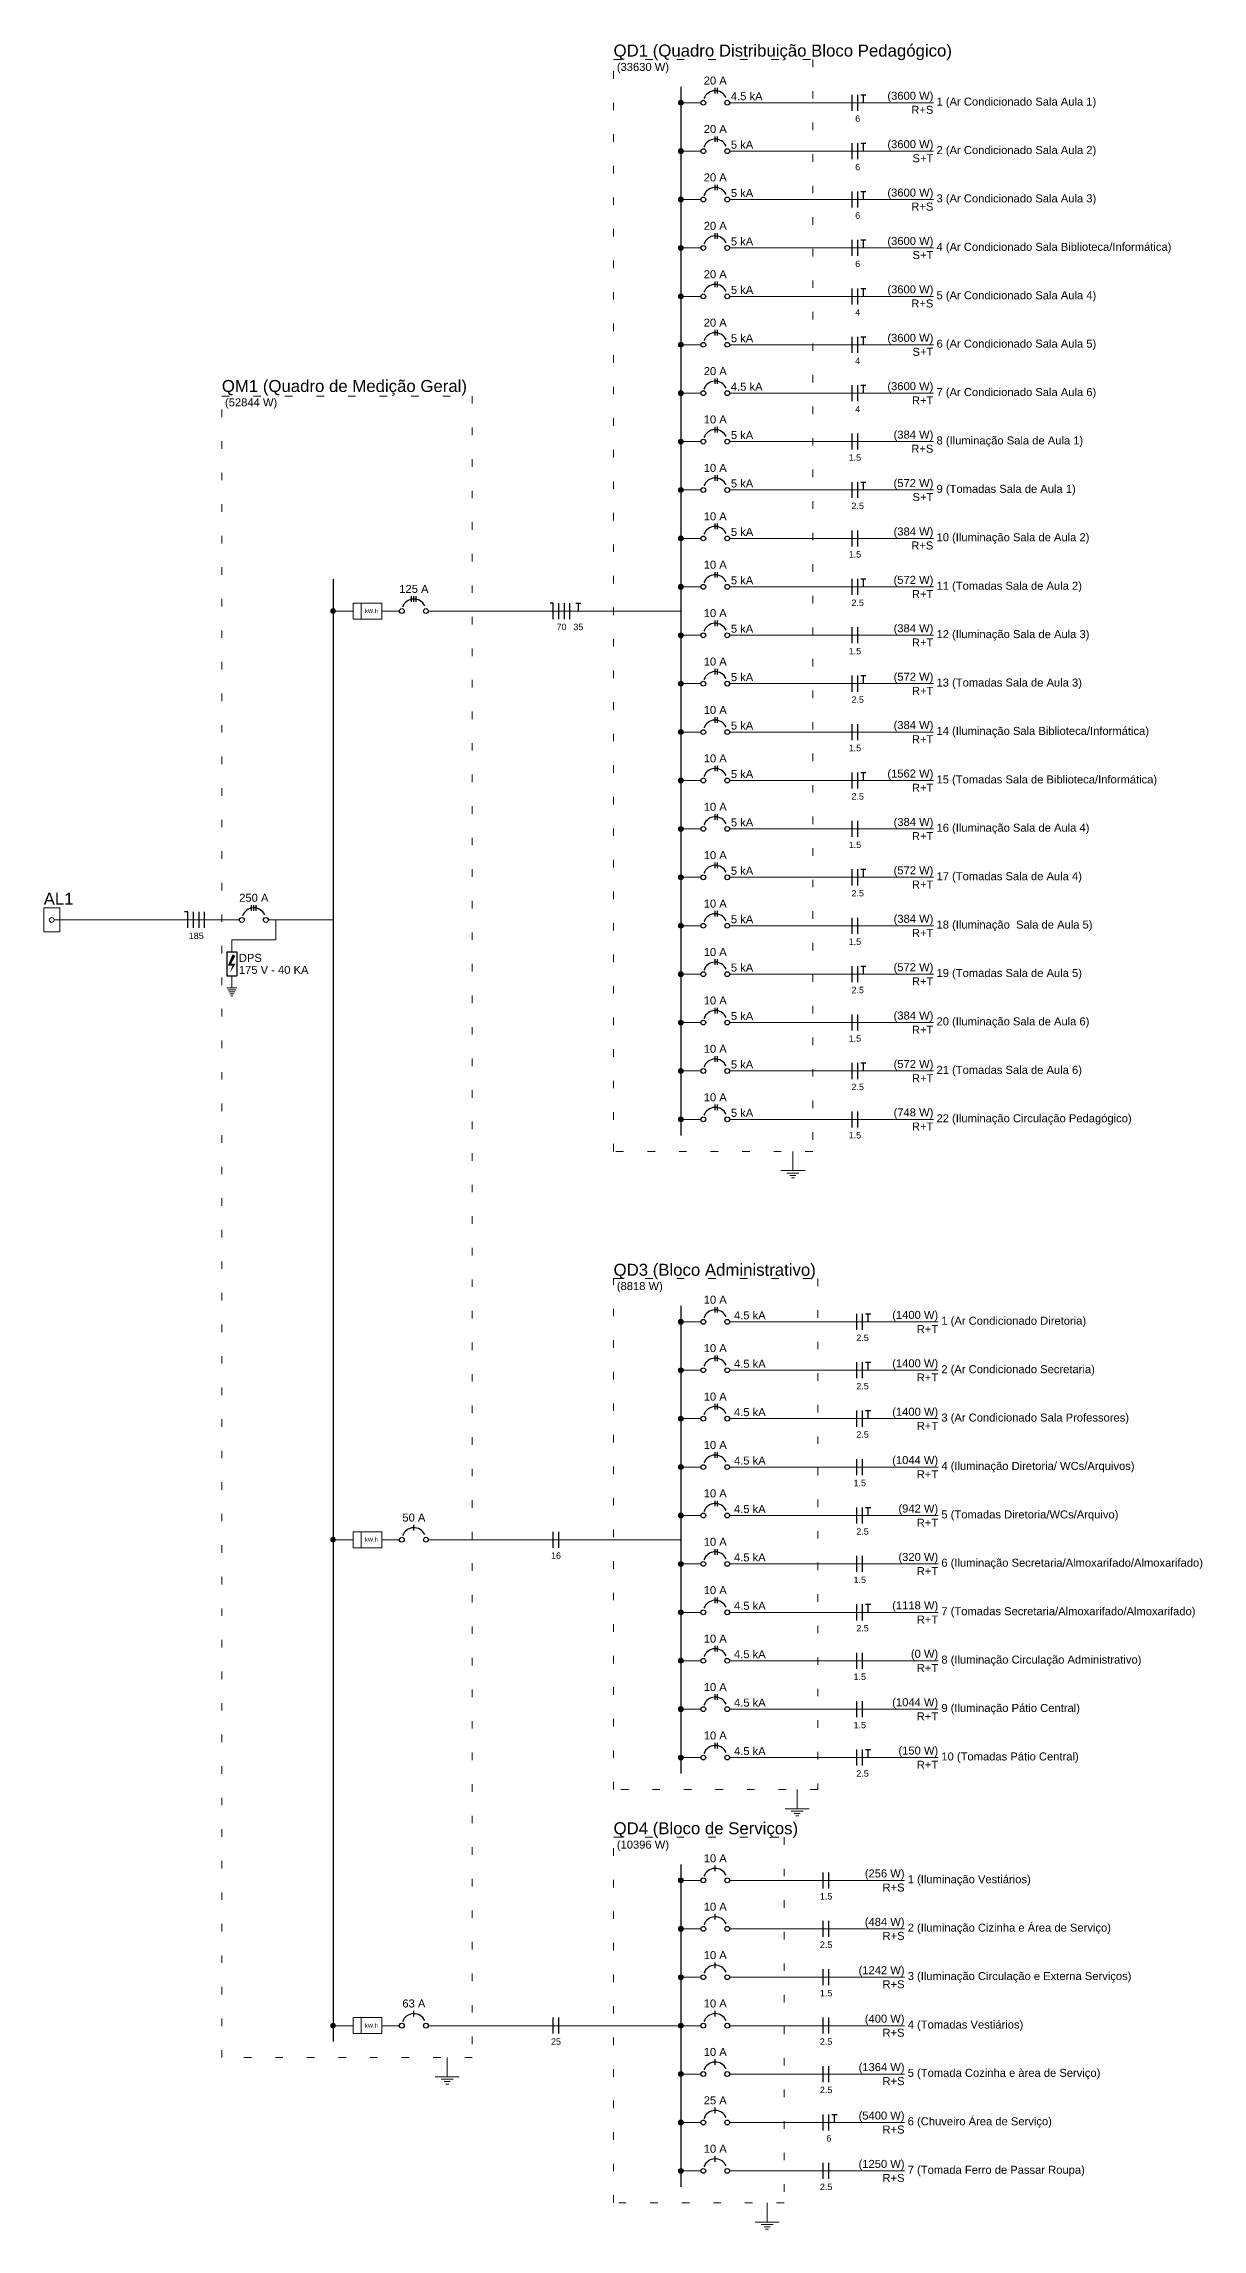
# Model space of a CAD drawing. Extents: x 175 to 700, y 53 to 250.
# Drawn here: x 612.88 to 628.21, y 171.83 to 200.75 of the extents above; entities that cross this region are included whole.
import ezdxf

# ---------------------------------------------------------------- set-up
doc = ezdxf.new("R2010")
doc.units = 0
doc.header["$LTSCALE"] = 2
doc.linetypes.add('DOT2', pattern=[3.175, 0, -3.175])
for name, color, linetype, lineweight in [('DI-Barramento', 6, 'CONTINUOUS', 30), ('DI-Disjuntor', 1, 'CONTINUOUS', 30), ('DI-Fios', 3, 'CONTINUOUS', 30), ('DI-Linhas do diagrama', 9, 'CONTINUOUS', 20), ('DI-Pontilhado', 7, 'CONTINUOUS', 20), ('DI-Textos do diagrama', 7, 'CONTINUOUS', 20), ('DI-Título do diagrama', 3, 'CONTINUOUS', 30)]:
    doc.layers.add(name, color=color, linetype=linetype, lineweight=lineweight)
doc.styles.add('Arial', font='arial.ttf')

msp = doc.modelspace()

# ---------------------------------------------------------------- hatches: boundary and pattern name
at = {"layer": 'DI-Textos do diagrama', "linetype": 'Continuous'}
msp.add_hatch(color=256, dxfattribs=at).paths.add_polyline_path([(615.378, 188.698), (615.415, 188.682), (615.362, 188.577), (615.42, 188.577), (615.341, 188.45), (615.378, 188.551), (615.317, 188.551), (615.378, 188.698)])

# ---------------------------------------------------------------- linework, layer by layer
at = {"layer": 'DI-Barramento', "linetype": 'Continuous'}
for p, q in [((621.311, 200.183), (621.311, 186.305)), ((616.71, 193.665), (616.71, 174.312)), ((621.311, 184.049), (621.311, 177.859)), ((621.311, 176.657), (621.311, 172.39))]:
    msp.add_line(p, q, dxfattribs=at)
at = {"layer": 'DI-Disjuntor', "linetype": 'Continuous'}
for p, q in [((621.766, 200.093), (621.766, 200.167)), ((621.798, 200.093), (621.798, 200.167)), ((621.766, 199.452), (621.766, 199.526)), ((621.798, 199.452), (621.798, 199.526)), ((621.766, 198.812), (621.766, 198.886)), ((621.798, 198.812), (621.798, 198.886)), ((621.766, 198.171), (621.766, 198.245)), ((621.798, 198.171), (621.798, 198.245)), ((621.766, 197.53), (621.766, 197.604)), ((621.798, 197.53), (621.798, 197.604)), ((621.766, 196.889), (621.766, 196.964)), ((621.798, 196.889), (621.798, 196.964)), ((621.766, 196.249), (621.766, 196.323)), ((621.798, 196.249), (621.798, 196.323)), ((621.766, 195.608), (621.766, 195.682)), ((621.798, 195.608), (621.798, 195.682)), ((621.766, 194.967), (621.766, 195.041)), ((621.798, 194.967), (621.798, 195.041)), ((621.766, 194.327), (621.766, 194.401)), ((621.798, 194.327), (621.798, 194.401)), ((621.766, 193.686), (621.766, 193.76)), ((621.798, 193.686), (621.798, 193.76)), ((617.747, 193.366), (617.747, 193.44)), ((617.779, 193.366), (617.779, 193.44)), ((617.811, 193.366), (617.811, 193.44)), ((621.766, 193.045), (621.766, 193.119)), ((621.798, 193.045), (621.798, 193.119)), ((621.766, 192.405), (621.766, 192.479)), ((621.798, 192.405), (621.798, 192.479)), ((621.766, 191.764), (621.766, 191.838)), ((621.798, 191.764), (621.798, 191.838)), ((621.766, 191.123), (621.766, 191.197)), ((621.798, 191.123), (621.798, 191.197)), ((621.766, 190.482), (621.766, 190.557)), ((621.798, 190.482), (621.798, 190.557)), ((621.766, 189.842), (621.766, 189.916)), ((621.798, 189.842), (621.798, 189.916)), ((615.629, 189.278), (615.629, 189.352)), ((615.661, 189.278), (615.661, 189.352)), ((615.693, 189.278), (615.693, 189.352)), ((621.766, 189.201), (621.766, 189.275)), ((621.798, 189.201), (621.798, 189.275)), ((615.304, 188.733), (615.436, 188.733)), ((615.304, 188.733), (615.304, 188.415)), ((615.436, 188.733), (615.436, 188.415)), ((621.766, 188.56), (621.766, 188.635)), ((621.798, 188.56), (621.798, 188.635)), ((615.304, 188.415), (615.436, 188.415)), ((621.766, 187.92), (621.766, 187.994)), ((621.798, 187.92), (621.798, 187.994)), ((621.766, 187.279), (621.766, 187.353)), ((621.798, 187.279), (621.798, 187.353)), ((621.766, 186.638), (621.766, 186.712)), ((621.798, 186.638), (621.798, 186.712)), ((621.766, 183.959), (621.766, 184.033)), ((621.798, 183.959), (621.798, 184.033)), ((621.766, 183.318), (621.766, 183.393)), ((621.798, 183.318), (621.798, 183.393)), ((621.766, 182.678), (621.766, 182.752)), ((621.798, 182.678), (621.798, 182.752)), ((621.766, 182.037), (621.766, 182.111)), ((621.798, 182.037), (621.798, 182.111)), ((621.766, 181.396), (621.766, 181.47)), ((621.798, 181.396), (621.798, 181.47)), ((617.779, 181.076), (617.779, 181.15)), ((621.766, 180.756), (621.766, 180.83)), ((621.798, 180.756), (621.798, 180.83)), ((621.766, 180.115), (621.766, 180.189)), ((621.798, 180.115), (621.798, 180.189)), ((621.766, 179.474), (621.766, 179.548)), ((621.798, 179.474), (621.798, 179.548)), ((621.766, 178.834), (621.766, 178.908)), ((621.798, 178.834), (621.798, 178.908)), ((621.766, 178.193), (621.766, 178.267)), ((621.798, 178.193), (621.798, 178.267)), ((621.766, 176.567), (621.766, 176.641)), ((621.766, 175.927), (621.766, 176.001)), ((621.766, 175.286), (621.766, 175.36)), ((617.779, 174.645), (617.779, 174.719)), ((621.766, 174.645), (621.766, 174.719)), ((621.766, 174.005), (621.766, 174.079)), ((621.766, 173.364), (621.766, 173.438)), ((621.766, 172.723), (621.766, 172.797))]:
    msp.add_line(p, q, dxfattribs=at)
for centre in [(621.608, 199.971), (621.925, 199.971), (621.608, 199.33), (621.925, 199.33), (621.608, 198.69), (621.925, 198.69), (621.608, 198.049), (621.925, 198.049), (621.608, 197.408), (621.925, 197.408), (621.608, 196.768), (621.925, 196.768), (621.608, 196.127), (621.925, 196.127), (621.608, 195.486), (621.925, 195.486), (621.608, 194.846), (621.925, 194.846), (621.608, 194.205), (621.925, 194.205), (621.608, 193.564), (621.925, 193.564), (617.62, 193.244), (617.938, 193.244), (621.608, 192.923), (621.925, 192.923), (621.608, 192.283), (621.925, 192.283), (621.608, 191.642), (621.925, 191.642), (621.608, 191.001), (621.925, 191.001), (621.608, 190.361), (621.925, 190.361), (621.608, 189.72), (621.925, 189.72), (615.502, 189.156), (615.82, 189.156), (621.608, 189.079), (621.925, 189.079), (621.608, 188.439), (621.925, 188.439), (621.608, 187.798), (621.925, 187.798), (621.608, 187.157), (621.925, 187.157), (621.608, 186.517), (621.925, 186.517), (621.608, 183.837), (621.925, 183.837), (621.608, 183.197), (621.925, 183.197), (621.608, 182.556), (621.925, 182.556), (621.608, 181.915), (621.925, 181.915), (621.608, 181.275), (621.925, 181.275), (617.62, 180.954), (617.938, 180.954), (621.608, 180.634), (621.925, 180.634), (621.608, 179.993), (621.925, 179.993), (621.608, 179.352), (621.925, 179.352), (621.608, 178.712), (621.925, 178.712), (621.608, 178.071), (621.925, 178.071), (621.608, 176.446), (621.925, 176.446), (621.608, 175.805), (621.925, 175.805), (621.608, 175.164), (621.925, 175.164), (617.62, 174.523), (617.938, 174.523), (621.608, 174.523), (621.925, 174.523), (621.608, 173.883), (621.925, 173.883), (621.608, 173.242), (621.925, 173.242), (621.608, 172.601), (621.925, 172.601)]:
    msp.add_circle(centre, 0.0318, dxfattribs=at)
for centre in [(621.766, 199.971), (621.766, 199.33), (621.766, 198.69), (621.766, 198.049), (621.766, 197.408), (621.766, 196.768), (621.766, 196.127), (621.766, 195.486), (621.766, 194.846), (621.766, 194.205), (621.766, 193.564), (617.779, 193.244), (621.766, 192.923), (621.766, 192.283), (621.766, 191.642), (621.766, 191.001), (621.766, 190.361), (621.766, 189.72), (615.661, 189.156), (621.766, 189.079), (621.766, 188.439), (621.766, 187.798), (621.766, 187.157), (621.766, 186.517), (621.766, 183.837), (621.766, 183.197), (621.766, 182.556), (621.766, 181.915), (621.766, 181.275), (617.779, 180.954), (621.766, 180.634), (621.766, 179.993), (621.766, 179.352), (621.766, 178.712), (621.766, 178.071), (621.766, 176.446), (621.766, 175.805), (621.766, 175.164), (617.779, 174.523), (621.766, 174.523), (621.766, 173.883), (621.766, 173.242), (621.766, 172.601)]:
    msp.add_arc(centre, 0.159, 25, 160, dxfattribs=at)
at = {"layer": 'DI-Fios', "linetype": 'Continuous'}
for p, q in [((623.577, 199.865), (623.577, 200.077)), ((623.651, 199.865), (623.651, 200.077)), ((623.692, 200.077), (623.759, 200.077)), ((623.726, 199.971), (623.726, 200.077)), ((623.577, 199.225), (623.577, 199.436)), ((623.651, 199.225), (623.651, 199.436)), ((623.692, 199.436), (623.759, 199.436)), ((623.726, 199.33), (623.726, 199.436)), ((623.577, 198.584), (623.577, 198.796)), ((623.651, 198.584), (623.651, 198.796)), ((623.692, 198.796), (623.759, 198.796)), ((623.726, 198.69), (623.726, 198.796)), ((623.577, 197.943), (623.577, 198.155)), ((623.651, 197.943), (623.651, 198.155)), ((623.692, 198.155), (623.759, 198.155)), ((623.726, 198.049), (623.726, 198.155)), ((623.577, 197.302), (623.577, 197.514)), ((623.651, 197.302), (623.651, 197.514)), ((623.692, 197.514), (623.759, 197.514)), ((623.726, 197.408), (623.726, 197.514)), ((623.577, 196.662), (623.577, 196.874)), ((623.651, 196.662), (623.651, 196.874)), ((623.692, 196.874), (623.759, 196.874)), ((623.726, 196.768), (623.726, 196.874)), ((623.577, 196.021), (623.577, 196.233)), ((623.651, 196.021), (623.651, 196.233)), ((623.692, 196.233), (623.759, 196.233)), ((623.726, 196.127), (623.726, 196.233)), ((623.577, 195.38), (623.577, 195.592)), ((623.651, 195.38), (623.651, 195.592)), ((623.577, 194.74), (623.577, 194.951)), ((623.651, 194.74), (623.651, 194.951)), ((623.692, 194.951), (623.759, 194.951)), ((623.726, 194.846), (623.726, 194.951)), ((623.577, 194.099), (623.577, 194.311)), ((623.651, 194.099), (623.651, 194.311)), ((623.577, 193.458), (623.577, 193.67)), ((623.651, 193.458), (623.651, 193.67)), ((623.692, 193.67), (623.759, 193.67)), ((623.726, 193.564), (623.726, 193.67)), ((619.622, 193.35), (619.58, 193.35)), ((619.622, 193.138), (619.622, 193.35)), ((619.696, 193.138), (619.696, 193.35)), ((619.77, 193.138), (619.77, 193.35)), ((619.844, 193.138), (619.844, 193.35)), ((619.922, 193.35), (619.989, 193.35)), ((619.955, 193.244), (619.955, 193.35)), ((623.577, 192.818), (623.577, 193.029)), ((623.651, 192.818), (623.651, 193.029)), ((623.577, 192.177), (623.577, 192.389)), ((623.651, 192.177), (623.651, 192.389)), ((623.692, 192.389), (623.759, 192.389)), ((623.726, 192.283), (623.726, 192.389)), ((623.577, 191.536), (623.577, 191.748)), ((623.651, 191.536), (623.651, 191.748)), ((623.577, 190.896), (623.577, 191.107)), ((623.651, 190.896), (623.651, 191.107)), ((623.692, 191.107), (623.759, 191.107)), ((623.726, 191.001), (623.726, 191.107)), ((623.577, 190.255), (623.577, 190.467)), ((623.651, 190.255), (623.651, 190.467)), ((623.577, 189.614), (623.577, 189.826)), ((623.651, 189.614), (623.651, 189.826)), ((623.692, 189.826), (623.759, 189.826)), ((623.726, 189.72), (623.726, 189.826)), ((614.788, 189.262), (614.745, 189.262)), ((614.788, 189.05), (614.788, 189.262)), ((614.862, 189.05), (614.862, 189.262)), ((614.936, 189.05), (614.936, 189.262)), ((615.01, 189.05), (615.01, 189.262)), ((623.577, 188.973), (623.577, 189.185)), ((623.651, 188.973), (623.651, 189.185)), ((623.577, 188.333), (623.577, 188.545)), ((623.651, 188.333), (623.651, 188.545)), ((623.692, 188.545), (623.759, 188.545)), ((623.726, 188.439), (623.726, 188.545)), ((623.577, 187.692), (623.577, 187.904)), ((623.651, 187.692), (623.651, 187.904)), ((623.577, 187.051), (623.577, 187.263)), ((623.651, 187.051), (623.651, 187.263)), ((623.692, 187.263), (623.759, 187.263)), ((623.726, 187.157), (623.726, 187.263)), ((623.577, 186.411), (623.577, 186.622)), ((623.651, 186.411), (623.651, 186.622)), ((623.641, 183.731), (623.641, 183.943)), ((623.715, 183.731), (623.715, 183.943)), ((623.755, 183.943), (623.823, 183.943)), ((623.789, 183.837), (623.789, 183.943)), ((623.641, 183.091), (623.641, 183.303)), ((623.715, 183.091), (623.715, 183.303)), ((623.755, 183.303), (623.823, 183.303)), ((623.789, 183.197), (623.789, 183.303)), ((623.641, 182.45), (623.641, 182.662)), ((623.715, 182.45), (623.715, 182.662)), ((623.755, 182.662), (623.823, 182.662)), ((623.789, 182.556), (623.789, 182.662)), ((623.641, 181.809), (623.641, 182.021)), ((623.715, 181.809), (623.715, 182.021)), ((623.641, 181.169), (623.641, 181.38)), ((623.715, 181.169), (623.715, 181.38)), ((623.755, 181.38), (623.823, 181.38)), ((623.789, 181.275), (623.789, 181.38)), ((619.622, 180.848), (619.622, 181.06)), ((619.696, 180.848), (619.696, 181.06)), ((623.641, 180.528), (623.641, 180.74)), ((623.715, 180.528), (623.715, 180.74)), ((623.641, 179.887), (623.641, 180.099)), ((623.715, 179.887), (623.715, 180.099)), ((623.755, 180.099), (623.823, 180.099)), ((623.789, 179.993), (623.789, 180.099)), ((623.641, 179.247), (623.641, 179.458)), ((623.715, 179.247), (623.715, 179.458)), ((623.641, 178.606), (623.641, 178.818)), ((623.715, 178.606), (623.715, 178.818)), ((623.641, 177.965), (623.641, 178.177)), ((623.715, 177.965), (623.715, 178.177)), ((623.755, 178.177), (623.823, 178.177)), ((623.789, 178.071), (623.789, 178.177)), ((623.196, 176.34), (623.196, 176.551)), ((623.27, 176.34), (623.27, 176.551)), ((623.196, 175.699), (623.196, 175.911)), ((623.27, 175.699), (623.27, 175.911)), ((623.196, 175.058), (623.196, 175.27)), ((623.27, 175.058), (623.27, 175.27)), ((619.622, 174.418), (619.622, 174.629)), ((619.696, 174.418), (619.696, 174.629)), ((623.196, 174.418), (623.196, 174.629)), ((623.27, 174.418), (623.27, 174.629)), ((623.196, 173.777), (623.196, 173.989)), ((623.27, 173.777), (623.27, 173.989)), ((623.196, 173.136), (623.196, 173.348)), ((623.27, 173.136), (623.27, 173.348)), ((623.31, 173.348), (623.378, 173.348)), ((623.344, 173.242), (623.344, 173.348)), ((623.196, 172.495), (623.196, 172.707)), ((623.27, 172.495), (623.27, 172.707))]:
    msp.add_line(p, q, dxfattribs=at)
at = {"layer": 'DI-Linhas do diagrama', "linetype": 'Continuous'}
for p, q in [((621.343, 199.971), (621.576, 199.971)), ((621.957, 199.971), (624.652, 199.971)), ((621.343, 199.33), (621.576, 199.33)), ((621.957, 199.33), (624.652, 199.33)), ((621.343, 198.69), (621.576, 198.69)), ((621.957, 198.69), (624.652, 198.69)), ((621.343, 198.049), (621.576, 198.049)), ((621.957, 198.049), (624.652, 198.049)), ((621.343, 197.408), (621.576, 197.408)), ((621.957, 197.408), (624.652, 197.408)), ((621.343, 196.768), (621.576, 196.768)), ((621.957, 196.768), (624.652, 196.768)), ((621.343, 196.127), (621.576, 196.127)), ((621.957, 196.127), (624.652, 196.127)), ((621.343, 195.486), (621.576, 195.486)), ((621.957, 195.486), (624.652, 195.486)), ((621.343, 194.846), (621.576, 194.846)), ((621.957, 194.846), (624.652, 194.846)), ((621.343, 194.205), (621.576, 194.205)), ((621.957, 194.205), (624.652, 194.205)), ((621.343, 193.564), (621.576, 193.564)), ((621.957, 193.564), (624.652, 193.564)), ((616.741, 193.244), (616.974, 193.244)), ((617.08, 193.138), (617.08, 193.35)), ((617.356, 193.244), (617.589, 193.244)), ((617.97, 193.244), (621.311, 193.244)), ((621.343, 192.923), (621.576, 192.923)), ((621.957, 192.923), (624.652, 192.923)), ((621.343, 192.283), (621.576, 192.283)), ((621.957, 192.283), (624.652, 192.283)), ((621.343, 191.642), (621.576, 191.642)), ((621.957, 191.642), (624.652, 191.642)), ((621.343, 191.001), (621.576, 191.001)), ((621.957, 191.001), (624.652, 191.001)), ((621.343, 190.361), (621.576, 190.361)), ((621.957, 190.361), (624.652, 190.361)), ((621.343, 189.72), (621.576, 189.72)), ((621.957, 189.72), (624.652, 189.72)), ((613.093, 189.315), (612.881, 189.315)), ((612.881, 189.315), (612.881, 188.997)), ((613.093, 188.997), (613.093, 189.315)), ((612.881, 188.997), (613.093, 188.997)), ((613.019, 189.156), (613.093, 189.156)), ((613.093, 189.156), (613.136, 189.156)), ((613.136, 189.156), (613.199, 189.156)), ((613.167, 189.156), (615.471, 189.156)), ((615.952, 188.891), (615.37, 188.891)), ((615.37, 188.891), (615.37, 188.733)), ((615.852, 189.156), (616.085, 189.156)), ((615.952, 189.156), (615.952, 188.891)), ((616.085, 189.156), (616.71, 189.156)), ((621.343, 189.079), (621.576, 189.079)), ((621.957, 189.079), (624.652, 189.079)), ((615.37, 188.415), (615.37, 188.256)), ((621.343, 188.439), (621.576, 188.439)), ((621.957, 188.439), (624.652, 188.439)), ((615.304, 188.256), (615.436, 188.256)), ((615.317, 188.23), (615.423, 188.23)), ((615.33, 188.203), (615.41, 188.203)), ((615.344, 188.177), (615.397, 188.177)), ((615.357, 188.15), (615.383, 188.15)), ((621.343, 187.798), (621.576, 187.798)), ((621.957, 187.798), (624.652, 187.798)), ((621.343, 187.157), (621.576, 187.157)), ((621.957, 187.157), (624.652, 187.157)), ((621.343, 186.517), (621.576, 186.517)), ((621.957, 186.517), (624.652, 186.517)), ((621.343, 183.837), (621.576, 183.837)), ((621.957, 183.837), (624.716, 183.837)), ((621.343, 183.197), (621.576, 183.197)), ((621.957, 183.197), (624.716, 183.197)), ((621.343, 182.556), (621.576, 182.556)), ((621.957, 182.556), (624.716, 182.556)), ((621.343, 181.915), (621.576, 181.915)), ((621.957, 181.915), (624.716, 181.915)), ((621.343, 181.275), (621.576, 181.275)), ((621.957, 181.275), (624.716, 181.275)), ((616.741, 180.954), (616.974, 180.954)), ((617.08, 180.848), (617.08, 181.06)), ((617.356, 180.954), (617.589, 180.954)), ((617.97, 180.954), (621.311, 180.954)), ((621.343, 180.634), (621.576, 180.634)), ((621.957, 180.634), (624.716, 180.634)), ((621.343, 179.993), (621.576, 179.993)), ((621.957, 179.993), (624.716, 179.993)), ((621.343, 179.352), (621.576, 179.352)), ((621.957, 179.352), (624.716, 179.352)), ((621.343, 178.712), (621.576, 178.712)), ((621.957, 178.712), (624.716, 178.712)), ((621.343, 178.071), (621.576, 178.071)), ((621.957, 178.071), (624.716, 178.071)), ((621.343, 176.446), (621.576, 176.446)), ((621.957, 176.446), (624.271, 176.446)), ((621.343, 175.805), (621.576, 175.805)), ((621.957, 175.805), (624.271, 175.805)), ((621.343, 175.164), (621.576, 175.164)), ((621.957, 175.164), (624.271, 175.164)), ((616.741, 174.523), (616.974, 174.523)), ((617.08, 174.418), (617.08, 174.629)), ((617.356, 174.523), (617.589, 174.523)), ((617.97, 174.523), (621.311, 174.523)), ((621.343, 174.523), (621.576, 174.523)), ((621.957, 174.523), (624.271, 174.523)), ((621.343, 173.883), (621.576, 173.883)), ((621.957, 173.883), (624.271, 173.883)), ((621.343, 173.242), (621.576, 173.242)), ((621.957, 173.242), (624.271, 173.242)), ((621.343, 172.601), (621.576, 172.601)), ((621.957, 172.601), (624.271, 172.601))]:
    msp.add_line(p, q, dxfattribs=at)
at = {"layer": 'DI-Linhas do diagrama', "linetype": 'Continuous', "const_width": 0.0318}
for points in [[(621.327, 199.971, 1), (621.295, 199.971, 1)], [(621.327, 199.33, 1), (621.295, 199.33, 1)], [(621.327, 198.69, 1), (621.295, 198.69, 1)], [(621.327, 198.049, 1), (621.295, 198.049, 1)], [(621.327, 197.408, 1), (621.295, 197.408, 1)], [(621.327, 196.768, 1), (621.295, 196.768, 1)], [(621.327, 196.127, 1), (621.295, 196.127, 1)], [(621.327, 195.486, 1), (621.295, 195.486, 1)], [(621.327, 194.846, 1), (621.295, 194.846, 1)], [(621.327, 194.205, 1), (621.295, 194.205, 1)], [(621.327, 193.564, 1), (621.295, 193.564, 1)], [(616.726, 193.244, 1), (616.694, 193.244, 1)], [(621.327, 192.923, 1), (621.295, 192.923, 1)], [(621.327, 192.283, 1), (621.295, 192.283, 1)], [(621.327, 191.642, 1), (621.295, 191.642, 1)], [(621.327, 191.001, 1), (621.295, 191.001, 1)], [(621.327, 190.361, 1), (621.295, 190.361, 1)], [(621.327, 189.72, 1), (621.295, 189.72, 1)], [(621.327, 189.079, 1), (621.295, 189.079, 1)], [(621.327, 188.439, 1), (621.295, 188.439, 1)], [(621.327, 187.798, 1), (621.295, 187.798, 1)], [(621.327, 187.157, 1), (621.295, 187.157, 1)], [(621.327, 186.517, 1), (621.295, 186.517, 1)], [(621.327, 183.837, 1), (621.295, 183.837, 1)], [(621.327, 183.197, 1), (621.295, 183.197, 1)], [(621.327, 182.556, 1), (621.295, 182.556, 1)], [(621.327, 181.915, 1), (621.295, 181.915, 1)], [(621.327, 181.275, 1), (621.295, 181.275, 1)], [(616.726, 180.954, 1), (616.694, 180.954, 1)], [(621.327, 180.634, 1), (621.295, 180.634, 1)], [(621.327, 179.993, 1), (621.295, 179.993, 1)], [(621.327, 179.352, 1), (621.295, 179.352, 1)], [(621.327, 178.712, 1), (621.295, 178.712, 1)], [(621.327, 178.071, 1), (621.295, 178.071, 1)], [(621.327, 176.446, 1), (621.295, 176.446, 1)], [(621.327, 175.805, 1), (621.295, 175.805, 1)], [(621.327, 175.164, 1), (621.295, 175.164, 1)], [(616.726, 174.523, 1), (616.694, 174.523, 1)], [(621.327, 174.523, 1), (621.295, 174.523, 1)], [(621.327, 173.883, 1), (621.295, 173.883, 1)], [(621.327, 173.242, 1), (621.295, 173.242, 1)], [(621.327, 172.601, 1), (621.295, 172.601, 1)]]:
    msp.add_lwpolyline(points, format="xyb", close=True, dxfattribs=at)
at = {"layer": 'DI-Linhas do diagrama', "linetype": 'Continuous'}
for points in [[(616.974, 193.138), (616.974, 193.35), (617.356, 193.35), (617.356, 193.138), (616.974, 193.138)], [(616.974, 180.848), (616.974, 181.06), (617.356, 181.06), (617.356, 180.848), (616.974, 180.848)], [(616.974, 174.418), (616.974, 174.629), (617.356, 174.629), (617.356, 174.418), (616.974, 174.418)]]:
    msp.add_lwpolyline(points, close=True, dxfattribs=at)
for centre in [(621.311, 199.971), (621.311, 199.33), (621.311, 198.69), (621.311, 198.049), (621.311, 197.408), (621.311, 196.768), (621.311, 196.127), (621.311, 195.486), (621.311, 194.846), (621.311, 194.205), (621.311, 193.564), (616.71, 193.244), (621.311, 192.923), (621.311, 192.283), (621.311, 191.642), (621.311, 191.001), (621.311, 190.361), (621.311, 189.72), (612.987, 189.156), (621.311, 189.079), (621.311, 188.439), (621.311, 187.798), (621.311, 187.157), (621.311, 186.517), (621.311, 183.837), (621.311, 183.197), (621.311, 182.556), (621.311, 181.915), (621.311, 181.275), (616.71, 180.954), (621.311, 180.634), (621.311, 179.993), (621.311, 179.352), (621.311, 178.712), (621.311, 178.071), (621.311, 176.446), (621.311, 175.805), (621.311, 175.164), (616.71, 174.523), (621.311, 174.523), (621.311, 173.883), (621.311, 173.242), (621.311, 172.601)]:
    msp.add_circle(centre, 0.0318, dxfattribs=at)
at = {"layer": 'DI-Pontilhado', "linetype": 'DOT2', "ltscale": 0.05}
for points in [[(620.421, 186.093), (620.421, 200.543), (623.058, 200.543), (623.058, 186.093), (620.421, 186.093)], [(615.238, 174.1), (615.238, 196.089), (618.552, 196.089), (618.552, 174.1), (615.238, 174.1)], [(620.421, 177.648), (620.421, 184.409), (623.122, 184.409), (623.122, 177.648), (620.421, 177.648)], [(620.421, 172.178), (620.421, 177.017), (622.677, 177.017), (622.677, 172.178), (620.421, 172.178)]]:
    msp.add_lwpolyline(points, close=True, dxfattribs=at)
at = {"layer": 'DI-Textos do diagrama', "linetype": 'Continuous'}
for p, q in [((622.795, 186.093), (622.795, 185.839)), ((622.636, 185.839), (622.954, 185.839)), ((622.715, 185.807), (622.874, 185.807)), ((622.755, 185.775), (622.834, 185.775)), ((622.775, 185.743), (622.815, 185.743)), ((622.852, 177.648), (622.852, 177.393)), ((622.693, 177.393), (623.011, 177.393)), ((622.772, 177.362), (622.931, 177.362)), ((622.812, 177.33), (622.892, 177.33)), ((622.832, 177.298), (622.872, 177.298)), ((618.062, 173.846), (618.38, 173.846)), ((618.221, 174.1), (618.221, 173.846)), ((618.141, 173.814), (618.3, 173.814)), ((618.181, 173.782), (618.261, 173.782)), ((618.201, 173.75), (618.241, 173.75)), ((622.452, 172.178), (622.452, 171.924)), ((622.293, 171.924), (622.61, 171.924)), ((622.372, 171.892), (622.531, 171.892)), ((622.412, 171.86), (622.491, 171.86)), ((622.432, 171.828), (622.471, 171.828))]:
    msp.add_line(p, q, dxfattribs=at)

# ---------------------------------------------------------------- texts
at = {"layer": 'DI-Linhas do diagrama', "char_height": 0.1059, "attachment_point": 7, "line_spacing_factor": 0.798, "style": 'Arial'}
for s, insert, width in [('DPS', (615.463, 188.6), 0.38124), ('175 V - 40 KA', (615.463, 188.441), 1.65204)]:
    msp.add_mtext(s, dxfattribs=dict(at, insert=insert, width=width))
at = {"layer": 'DI-Textos do diagrama', "line_spacing_factor": 0.798, "style": 'Arial'}
for s, insert, char_height, width, attachment_point in [('(33630 W)', (620.464, 200.36), 0.1059, 1.14372, 7), ('20 A', (621.766, 200.21), 0.1059, 0.50832, 8), ('4.5 kA', (621.973, 200.003), 0.1059, 0.76248, 7), ('(3600 W)', (624.652, 199.979), 0.1059, 1.01664, 9), ('R+S', (624.652, 199.823), 0.1059, 0.38124, 9), ('1 (Ar Condicionado Sala Aula 1)', (624.694, 199.901), 0.1059, 3.93948, 7), ('20 A', (621.766, 199.569), 0.1059, 0.50832, 8), ('6', (623.651, 199.717), 0.0847, 0.10166, 8), ('5 kA', (621.973, 199.362), 0.1059, 0.50832, 7), ('(3600 W)', (624.652, 199.338), 0.1059, 1.01664, 9), ('S+T', (624.652, 199.182), 0.1059, 0.38124, 9), ('2 (Ar Condicionado Sala Aula 2)', (624.694, 199.26), 0.1059, 3.93948, 7), ('20 A', (621.766, 198.928), 0.1059, 0.50832, 8), ('6', (623.651, 199.076), 0.0847, 0.10166, 8), ('5 kA', (621.973, 198.722), 0.1059, 0.50832, 7), ('(3600 W)', (624.652, 198.697), 0.1059, 1.01664, 9), ('3 (Ar Condicionado Sala Aula 3)', (624.694, 198.62), 0.1059, 3.93948, 7), ('6', (623.651, 198.436), 0.0847, 0.10166, 8), ('R+S', (624.652, 198.542), 0.1059, 0.38124, 9), ('20 A', (621.766, 198.288), 0.1059, 0.50832, 8), ('5 kA', (621.973, 198.081), 0.1059, 0.50832, 7), ('(3600 W)', (624.652, 198.057), 0.1059, 1.01664, 9), ('6', (623.651, 197.795), 0.0847, 0.10166, 8), ('S+T', (624.652, 197.901), 0.1059, 0.38124, 9), ('4 (Ar Condicionado Sala Biblioteca/Informática)', (624.694, 197.979), 0.1059, 5.97276, 7), ('20 A', (621.766, 197.647), 0.1059, 0.50832, 8), ('5 kA', (621.973, 197.44), 0.1059, 0.50832, 7), ('(3600 W)', (624.652, 197.416), 0.1059, 1.01664, 9), ('R+S', (624.652, 197.26), 0.1059, 0.38124, 9), ('5 (Ar Condicionado Sala Aula 4)', (624.694, 197.338), 0.1059, 3.93948, 7), ('20 A', (621.766, 197.006), 0.1059, 0.50832, 8), ('4', (623.651, 197.154), 0.0847, 0.10166, 8), ('5 kA', (621.973, 196.8), 0.1059, 0.50832, 7), ('(3600 W)', (624.652, 196.775), 0.1059, 1.01664, 9), ('S+T', (624.652, 196.62), 0.1059, 0.38124, 9), ('6 (Ar Condicionado Sala Aula 5)', (624.694, 196.698), 0.1059, 3.93948, 7), ('20 A', (621.766, 196.365), 0.1059, 0.50832, 8), ('4', (623.651, 196.514), 0.0847, 0.10166, 8), ('4.5 kA', (621.973, 196.159), 0.1059, 0.76248, 7), ('(3600 W)', (624.652, 196.135), 0.1059, 1.01664, 9), ('7 (Ar Condicionado Sala Aula 6)', (624.694, 196.057), 0.1059, 3.93948, 7), ('(52844 W)', (615.28, 195.921), 0.1059, 1.14372, 7), ('10 A', (621.766, 195.725), 0.1059, 0.50832, 8), ('4', (623.651, 195.873), 0.0847, 0.10166, 8), ('R+T', (624.652, 195.979), 0.1059, 0.38124, 9), ('5 kA', (621.973, 195.518), 0.1059, 0.50832, 7), ('(384 W)', (624.652, 195.494), 0.1059, 0.88956, 9), ('8 (Iluminação Sala de Aula 1)', (624.694, 195.416), 0.1059, 3.68532, 7), ('1.5', (623.614, 195.232), 0.0847, 0.30499, 8), ('R+S', (624.652, 195.338), 0.1059, 0.38124, 9), ('10 A', (621.766, 195.084), 0.1059, 0.50832, 8), ('5 kA', (621.973, 194.878), 0.1059, 0.50832, 7), ('(572 W)', (624.652, 194.853), 0.1059, 0.88956, 9), ('2.5', (623.651, 194.592), 0.0847, 0.30499, 8), ('S+T', (624.652, 194.698), 0.1059, 0.38124, 9), ('9 (Tomadas Sala de Aula 1)', (624.694, 194.776), 0.1059, 3.30408, 7), ('10 A', (621.766, 194.443), 0.1059, 0.50832, 8), ('5 kA', (621.973, 194.237), 0.1059, 0.50832, 7), ('(384 W)', (624.652, 194.212), 0.1059, 0.88956, 9), ('R+S', (624.652, 194.057), 0.1059, 0.38124, 9), ('10 (Iluminação Sala de Aula 2)', (624.694, 194.135), 0.1059, 3.8124, 7), ('10 A', (621.766, 193.803), 0.1059, 0.50832, 8), ('1.5', (623.614, 193.951), 0.0847, 0.30499, 8), ('125 A', (617.779, 193.482), 0.1059, 0.6354, 8), ('5 kA', (621.973, 193.596), 0.1059, 0.50832, 7), ('(572 W)', (624.652, 193.572), 0.1059, 0.88956, 9), ('R+T', (624.652, 193.416), 0.1059, 0.38124, 9), ('11 (Tomadas Sala de Aula 2)', (624.694, 193.494), 0.1059, 3.43116, 7), ('kW.h', (617.133, 193.218), 0.0529, 0.25416, 7), ('10 A', (621.766, 193.162), 0.1059, 0.50832, 8), ('2.5', (623.651, 193.31), 0.0847, 0.30499, 8), ('70', (619.733, 192.99), 0.0847, 0.20333, 8), ('35', (619.955, 192.99), 0.0847, 0.20333, 8), ('5 kA', (621.973, 192.956), 0.1059, 0.50832, 7), ('(384 W)', (624.652, 192.931), 0.1059, 0.88956, 9), ('12 (Iluminação Sala de Aula 3)', (624.694, 192.853), 0.1059, 3.8124, 7), ('1.5', (623.614, 192.67), 0.0847, 0.30499, 8), ('R+T', (624.652, 192.775), 0.1059, 0.38124, 9), ('10 A', (621.766, 192.521), 0.1059, 0.50832, 8), ('5 kA', (621.973, 192.315), 0.1059, 0.50832, 7), ('(572 W)', (624.652, 192.29), 0.1059, 0.88956, 9), ('13 (Tomadas Sala de Aula 3)', (624.694, 192.213), 0.1059, 3.43116, 7), ('2.5', (623.651, 192.029), 0.0847, 0.30499, 8), ('R+T', (624.652, 192.135), 0.1059, 0.38124, 9), ('10 A', (621.766, 191.881), 0.1059, 0.50832, 8), ('5 kA', (621.973, 191.674), 0.1059, 0.50832, 7), ('(384 W)', (624.652, 191.65), 0.1059, 0.88956, 9), ('R+T', (624.652, 191.494), 0.1059, 0.38124, 9), ('14 (Iluminação Sala Biblioteca/Informática)', (624.694, 191.572), 0.1059, 5.46444, 7), ('10 A', (621.766, 191.24), 0.1059, 0.50832, 8), ('1.5', (623.614, 191.388), 0.0847, 0.30499, 8), ('5 kA', (621.973, 191.033), 0.1059, 0.50832, 7), ('(1562 W)', (624.652, 191.009), 0.1059, 1.01664, 9), ('R+T', (624.652, 190.853), 0.1059, 0.38124, 9), ('15 (Tomadas Sala de Biblioteca/Informática)', (624.694, 190.931), 0.1059, 5.46444, 7), ('10 A', (621.766, 190.599), 0.1059, 0.50832, 8), ('2.5', (623.651, 190.747), 0.0847, 0.30499, 8), ('5 kA', (621.973, 190.393), 0.1059, 0.50832, 7), ('(384 W)', (624.652, 190.368), 0.1059, 0.88956, 9), ('R+T', (624.652, 190.213), 0.1059, 0.38124, 9), ('16 (Iluminação Sala de Aula 4)', (624.694, 190.291), 0.1059, 3.8124, 7), ('10 A', (621.766, 189.959), 0.1059, 0.50832, 8), ('1.5', (623.614, 190.107), 0.0847, 0.30499, 8), ('5 kA', (621.973, 189.752), 0.1059, 0.50832, 7), ('(572 W)', (624.652, 189.728), 0.1059, 0.88956, 9), ('17 (Tomadas Sala de Aula 4)', (624.694, 189.65), 0.1059, 3.43116, 7), ('250 A', (615.661, 189.395), 0.1059, 0.6354, 8), ('2.5', (623.651, 189.466), 0.0847, 0.30499, 8), ('R+T', (624.652, 189.572), 0.1059, 0.38124, 9), ('10 A', (621.766, 189.318), 0.1059, 0.50832, 8), ('5 kA', (621.973, 189.111), 0.1059, 0.50832, 7), ('(384 W)', (624.652, 189.087), 0.1059, 0.88956, 9), ('185', (614.899, 188.902), 0.0847, 0.30499, 8), ('1.5', (623.614, 188.825), 0.0847, 0.30499, 8), ('R+T', (624.652, 188.931), 0.1059, 0.38124, 9), ('18 (Iluminação  Sala de Aula 5)', (624.694, 189.009), 0.1059, 3.93948, 7), ('10 A', (621.766, 188.677), 0.1059, 0.50832, 8), ('5 kA', (621.973, 188.471), 0.1059, 0.50832, 7), ('(572 W)', (624.652, 188.446), 0.1059, 0.88956, 9), ('R+T', (624.652, 188.291), 0.1059, 0.38124, 9), ('19 (Tomadas Sala de Aula 5)', (624.694, 188.369), 0.1059, 3.43116, 7), ('10 A', (621.766, 188.036), 0.1059, 0.50832, 8), ('2.5', (623.651, 188.185), 0.0847, 0.30499, 8), ('5 kA', (621.973, 187.83), 0.1059, 0.50832, 7), ('(384 W)', (624.652, 187.806), 0.1059, 0.88956, 9), ('R+T', (624.652, 187.65), 0.1059, 0.38124, 9), ('20 (Iluminação Sala de Aula 6)', (624.694, 187.728), 0.1059, 3.8124, 7), ('10 A', (621.766, 187.396), 0.1059, 0.50832, 8), ('1.5', (623.614, 187.544), 0.0847, 0.30499, 8), ('5 kA', (621.973, 187.189), 0.1059, 0.50832, 7), ('(572 W)', (624.652, 187.165), 0.1059, 0.88956, 9), ('21 (Tomadas Sala de Aula 6)', (624.694, 187.087), 0.1059, 3.43116, 7), ('10 A', (621.766, 186.755), 0.1059, 0.50832, 8), ('2.5', (623.651, 186.903), 0.0847, 0.30499, 8), ('R+T', (624.652, 187.009), 0.1059, 0.38124, 9), ('5 kA', (621.973, 186.549), 0.1059, 0.50832, 7), ('(748 W)', (624.652, 186.524), 0.1059, 0.88956, 9), ('22 (Iluminação Circulação Pedagógico)', (624.694, 186.446), 0.1059, 4.70196, 7), ('1.5', (623.614, 186.263), 0.0847, 0.30499, 8), ('R+T', (624.652, 186.369), 0.1059, 0.38124, 9), ('(8818 W)', (620.464, 184.226), 0.1059, 1.01664, 7), ('10 A', (621.766, 184.076), 0.1059, 0.50832, 8), (' 4.5 kA', (621.973, 183.869), 0.1059, 0.88956, 7), ('(1400 W)', (624.716, 183.845), 0.1059, 1.01664, 9), ('2.5', (623.715, 183.583), 0.0847, 0.30499, 8), ('R+T', (624.716, 183.689), 0.1059, 0.38124, 9), ('1 (Ar Condicionado Diretoria)', (624.758, 183.767), 0.1059, 3.68532, 7), ('10 A', (621.766, 183.435), 0.1059, 0.50832, 8), (' 4.5 kA', (621.973, 183.228), 0.1059, 0.88956, 7), ('(1400 W)', (624.716, 183.204), 0.1059, 1.01664, 9), ('R+T', (624.716, 183.048), 0.1059, 0.38124, 9), ('2 (Ar Condicionado Secretaria)', (624.758, 183.126), 0.1059, 3.8124, 7), ('10 A', (621.766, 182.794), 0.1059, 0.50832, 8), ('2.5', (623.715, 182.943), 0.0847, 0.30499, 8), (' 4.5 kA', (621.973, 182.588), 0.1059, 0.88956, 7), ('(1400 W)', (624.716, 182.563), 0.1059, 1.01664, 9), ('R+T', (624.716, 182.408), 0.1059, 0.38124, 9), ('3 (Ar Condicionado Sala Professores)', (624.758, 182.486), 0.1059, 4.57488, 7), ('10 A', (621.766, 182.154), 0.1059, 0.50832, 8), ('2.5', (623.715, 182.302), 0.0847, 0.30499, 8), (' 4.5 kA', (621.973, 181.947), 0.1059, 0.88956, 7), ('(1044 W)', (624.716, 181.923), 0.1059, 1.01664, 9), ('4 (Iluminação Diretoria/ WCs/Arquivos)', (624.758, 181.845), 0.1059, 4.82904, 7), ('1.5', (623.678, 181.661), 0.0847, 0.30499, 8), ('R+T', (624.716, 181.767), 0.1059, 0.38124, 9), ('10 A', (621.766, 181.513), 0.1059, 0.50832, 8), (' 4.5 kA', (621.973, 181.306), 0.1059, 0.88956, 7), ('(942 W)', (624.716, 181.282), 0.1059, 0.88956, 9), ('50 A', (617.779, 181.193), 0.1059, 0.50832, 8), ('2.5', (623.715, 181.02), 0.0847, 0.30499, 8), ('R+T', (624.716, 181.126), 0.1059, 0.38124, 9), ('5 (Tomadas Diretoria/WCs/Arquivo)', (624.758, 181.204), 0.1059, 4.19364, 7), ('kW.h', (617.133, 180.928), 0.0529, 0.25416, 7), ('16', (619.659, 180.7), 0.0847, 0.20333, 8), ('10 A', (621.766, 180.872), 0.1059, 0.50832, 8), (' 4.5 kA', (621.973, 180.666), 0.1059, 0.88956, 7), ('(320 W)', (624.716, 180.641), 0.1059, 0.88956, 9), ('R+T', (624.716, 180.486), 0.1059, 0.38124, 9), ('6 (Iluminação Secretaria/Almoxarifado/Almoxarifado)', (624.758, 180.564), 0.1059, 6.48108, 7), ('10 A', (621.766, 180.232), 0.1059, 0.50832, 8), ('1.5', (623.678, 180.38), 0.0847, 0.30499, 8), (' 4.5 kA', (621.973, 180.025), 0.1059, 0.88956, 7), ('(1118 W)', (624.716, 180.001), 0.1059, 1.01664, 9), ('R+T', (624.716, 179.845), 0.1059, 0.38124, 9), ('7 (Tomadas Secretaria/Almoxarifado/Almoxarifado)', (624.758, 179.923), 0.1059, 6.09984, 7), ('10 A', (621.766, 179.591), 0.1059, 0.50832, 8), ('2.5', (623.715, 179.739), 0.0847, 0.30499, 8), (' 4.5 kA', (621.973, 179.384), 0.1059, 0.88956, 7), ('(0 W)', (624.716, 179.36), 0.1059, 0.6354, 9), ('8 (Iluminação Circulação Administrativo)', (624.758, 179.282), 0.1059, 5.0832, 7), ('10 A', (621.766, 178.95), 0.1059, 0.50832, 8), ('1.5', (623.678, 179.098), 0.0847, 0.30499, 8), ('R+T', (624.716, 179.204), 0.1059, 0.38124, 9), (' 4.5 kA', (621.973, 178.744), 0.1059, 0.88956, 7), ('(1044 W)', (624.716, 178.719), 0.1059, 1.01664, 9), ('9 (Iluminação Pátio Central)', (624.758, 178.642), 0.1059, 3.55824, 7), ('1.5', (623.678, 178.458), 0.0847, 0.30499, 8), ('R+T', (624.716, 178.564), 0.1059, 0.38124, 9), ('10 A', (621.766, 178.309), 0.1059, 0.50832, 8), (' 4.5 kA', (621.973, 178.103), 0.1059, 0.88956, 7), ('(150 W)', (624.716, 178.079), 0.1059, 0.88956, 9), ('2.5', (623.715, 177.817), 0.0847, 0.30499, 8), ('R+T', (624.716, 177.923), 0.1059, 0.38124, 9), ('10 (Tomadas Pátio Central)', (624.758, 178.001), 0.1059, 3.30408, 7), ('(10396 W)', (620.464, 176.834), 0.1059, 1.14372, 7), ('10 A', (621.766, 176.684), 0.1059, 0.50832, 8), ('(256 W)', (624.271, 176.453), 0.1059, 0.88956, 9), ('1 (Iluminação Vestiários)', (624.313, 176.375), 0.1059, 3.177, 7), ('10 A', (621.766, 176.043), 0.1059, 0.50832, 8), ('1.5', (623.233, 176.191), 0.0847, 0.30499, 8), ('R+S', (624.271, 176.297), 0.1059, 0.38124, 9), ('(484 W)', (624.271, 175.812), 0.1059, 0.88956, 9), ('2 (Iluminação Cizinha e Área de Serviço)', (624.313, 175.735), 0.1059, 5.0832, 7), ('2.5', (623.233, 175.551), 0.0847, 0.30499, 8), ('R+S', (624.271, 175.657), 0.1059, 0.38124, 9), ('10 A', (621.766, 175.402), 0.1059, 0.50832, 8), ('(1242 W)', (624.271, 175.172), 0.1059, 1.01664, 9), ('1.5', (623.233, 174.91), 0.0847, 0.30499, 8), ('R+S', (624.271, 175.016), 0.1059, 0.38124, 9), ('3 (Iluminação Circulação e Externa Serviços)', (624.313, 175.094), 0.1059, 5.59152, 7), ('63 A', (617.779, 174.762), 0.1059, 0.50832, 8), ('10 A', (621.766, 174.762), 0.1059, 0.50832, 8), ('kW.h', (617.133, 174.497), 0.0529, 0.25416, 7), ('(400 W)', (624.271, 174.531), 0.1059, 0.88956, 9), ('R+S', (624.271, 174.375), 0.1059, 0.38124, 9), ('4 (Tomadas Vestiários)', (624.313, 174.453), 0.1059, 2.79576, 7), ('25', (619.659, 174.269), 0.0847, 0.20333, 8), ('10 A', (621.766, 174.121), 0.1059, 0.50832, 8), ('2.5', (623.233, 174.269), 0.0847, 0.30499, 8), ('(1364 W)', (624.271, 173.89), 0.1059, 1.01664, 9), ('R+S', (624.271, 173.735), 0.1059, 0.38124, 9), ('5 (Tomada Cozinha e àrea de Serviço)', (624.313, 173.813), 0.1059, 4.57488, 7), ('25 A', (621.766, 173.48), 0.1059, 0.50832, 8), ('2.5', (623.233, 173.629), 0.0847, 0.30499, 8), ('(5400 W)', (624.271, 173.249), 0.1059, 1.01664, 9), ('6 (Chuveiro Área de Serviço)', (624.313, 173.172), 0.1059, 3.55824, 7), ('6', (623.27, 172.988), 0.0847, 0.10166, 8), ('R+S', (624.271, 173.094), 0.1059, 0.38124, 9), ('10 A', (621.766, 172.84), 0.1059, 0.50832, 8), ('(1250 W)', (624.271, 172.609), 0.1059, 1.01664, 9), ('7 (Tomada Ferro de Passar Roupa)', (624.313, 172.531), 0.1059, 4.06656, 7), ('2.5', (623.233, 172.347), 0.0847, 0.30499, 8), ('R+S', (624.271, 172.453), 0.1059, 0.38124, 9)]:
    msp.add_mtext(s, dxfattribs=dict(at, insert=insert, char_height=char_height, width=width, attachment_point=attachment_point))
at = {"layer": 'DI-Título do diagrama', "attachment_point": 7, "line_spacing_factor": 0.798, "style": 'Arial'}
for s, insert, char_height, width in [('QD1 (Quadro Distribuição Bloco Pedagógico)', (620.421, 200.533), 0.15885, 8.00604), ('QM1 (Quadro de Medição Geral)', (615.238, 196.094), 0.15885, 5.52798), ('AL1', (612.881, 189.357), 0.1588, 0.57186), ('QD3 (Bloco Administrativo)', (620.421, 184.399), 0.15885, 4.95612), ('QD4 (Bloco de Serviços)', (620.421, 177.007), 0.15885, 4.38426)]:
    msp.add_mtext(s, dxfattribs=dict(at, insert=insert, char_height=char_height, width=width))

doc.saveas('drawing.dxf')
